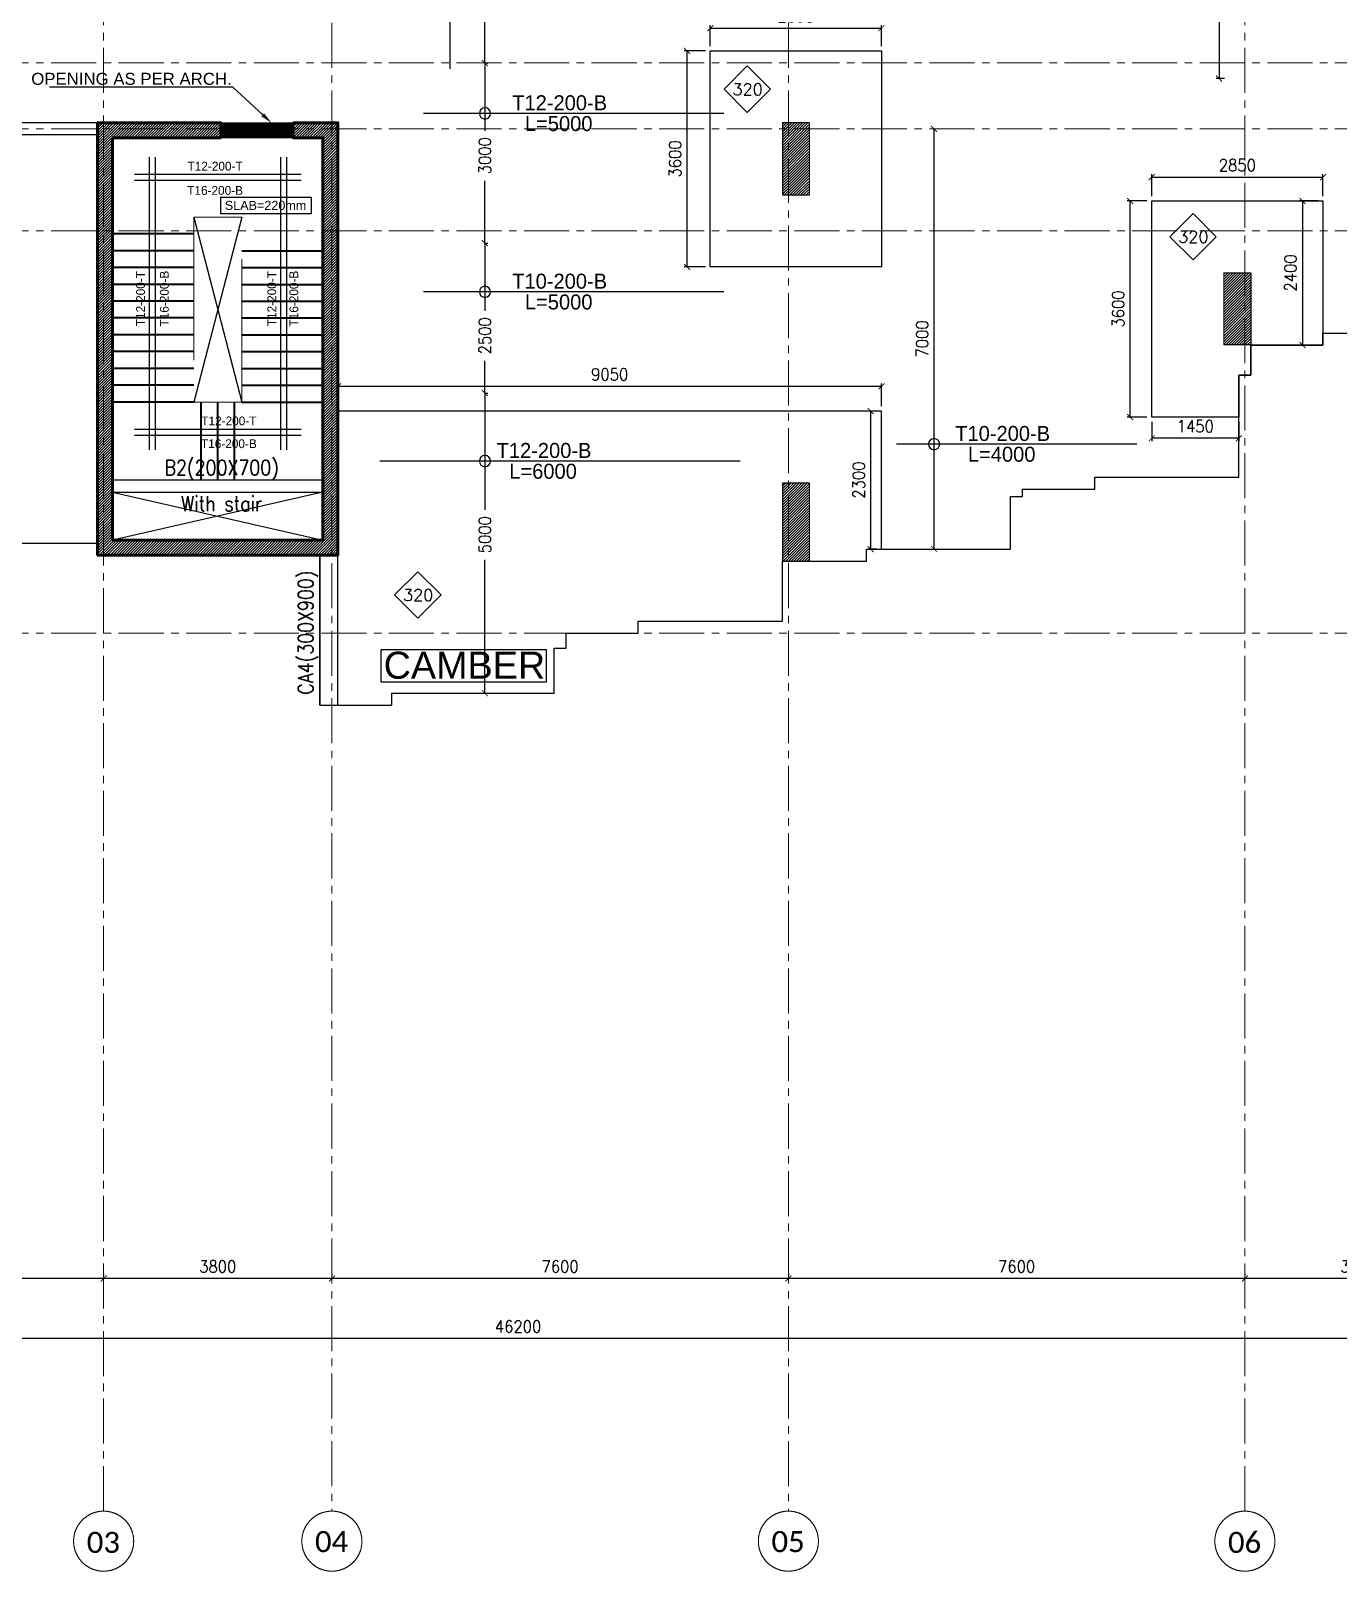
# Model space of a CAD drawing. Header units: millimetres. Extents: x -967280 to 3852, y 2833 to 1955156.
# Drawn here: x -625841 to -604075, y 771613 to 797271 of the extents above; entities that cross this region are included whole.
import ezdxf
from ezdxf import colors
from ezdxf.entities.mleader import LeaderData, LeaderLine
from ezdxf.enums import TextEntityAlignment as Align
from ezdxf.math import Vec2, Vec3

# ---------------------------------------------------------------- set-up
doc = ezdxf.new("R2010")
doc.units = ezdxf.units.MM
doc.header["$LTSCALE"] = 1000
doc.header["$PDMODE"] = 35
doc.header["$PDSIZE"] = 25
for name, pattern in [('$0$DASHED2', [0.375, 0.25, -0.125]), ('Columns_Structural070816$0$CENTER2', [1.125, 0.75, -0.125, 0.125, -0.125]), ('HIDDEN', [0.375, 0.25, -0.125]), ('HRZN_Line-Ptrn-Sold', [9144001.0, 9144000.0, -1]), ('Overhead', [3.96875, 2.38125, -1.5875]), ('XREF-ST-FRAMING 1ST FLOOR$0$HIDDEN2', [0.1875, 0.125, -0.0625])]:
    doc.linetypes.add(name, pattern=pattern)
for name, color, linetype in [('_N-DIM 3', 7, 'Continuous'), ('B05-FIRST FLOOR PLAN$0$STR_ROOF RFT$0$S-SYMB', 30, 'Continuous'), ('S - col hach', 1, 'Continuous'), ('S - dot', 1, 'Continuous'), ('S -Beams', 2, 'Continuous'), ('S-OPENING', 4, 'Continuous'), ('S-TEXT', 2, 'Continuous'), ('SLAB', 210, 'Continuous')]:
    doc.layers.add(name, color=color, linetype=linetype)
for name, color, linetype, lineweight in [('A-AX-ATT-100', 7, 'HRZN_Line-Ptrn-Sold', 18), ('A-STAIR', 1, 'HRZN_Line-Ptrn-Sold', 13), ('S - column', 6, 'Continuous', 60), ('S - stair', 3, 'Continuous', 40), ('ST-000-AXIS', 9, 'Columns_Structural070816$0$CENTER2', 9), ('ST-203-SLAB-TXT', 7, 'Continuous', 30), ('ST-RFT-BOT', 2, '$0$DASHED2', 30)]:
    doc.layers.add(name, color=color, linetype=linetype, lineweight=lineweight)
doc.styles.add('Arial', font='arial.ttf', dxfattribs={"height": 317.5})
doc.styles.add('B05-FIRST FLOOR PLAN$0$T25-100', font='STENCIL.shx', dxfattribs={"height": 250})
doc.styles.add('B05-FIRST FLOOR PLAN$0$XS-Roof RFT$0$T25-100', font='STENCIL.shx', dxfattribs={"height": 250})
doc.styles.add('Calibri_2', font='calibri.ttf', dxfattribs={"height": 300})
doc.styles.add('ROMANC', font='romanc.shx')
doc.styles.add('ST-DIM', font='romans.shx', dxfattribs={"width": 0.85})
doc.styles.add('TUNELNO', font='romans.shx', dxfattribs={"width": 0.9})
doc.styles.add('TXT DIM 25', font='arial.ttf')
doc.styles.add('XREF-ST-FRAMING 1ST FLOOR$0$STRECTURAL', font='arial.ttf')
doc.dimstyles.new('Copy(2) of DSEC', dxfattribs={"dimtxt": 200, "dimasz": 100, "dimexe": 50, "dimexo": 80, "dimgap": 100, "dimtad": 1, "dimdec": 0, "dimrnd": 5, "dimzin": 0, "dimdsep": 46, "dimtxsty": 'TUNELNO', "dimblk": 'ARCHTICK', "dimcen": 0.09, "dimclrd": 1, "dimclre": 1, "dimclrt": 3, "dimadec": 0, "dimazin": 0, "dimtfac": 0.78125, "dimtdec": 0, "dimtix": 1, "dimtmove": 2, "dimatfit": 3, "dimldrblk": 'ARCHTICK', "dimfxl": 1, "dimtolj": 1, "dimtzin": 0, "dimarcsym": 0})

# ---------------------------------------------------------------- blocks, each defined once
blk = doc.blocks.new('_ArchTick')
at = {"color": 0, "linetype": 'ByBlock', "const_width": 0.15}
blk.add_lwpolyline([(-0.5, -0.5), (0.5, 0.5)], dxfattribs=at)
blk = doc.blocks.new('*D1319')
at = {"layer": '_N-DIM 3', "color": 1, "linetype": 'Continuous', "lineweight": -2, "ltscale": 30, "transparency": 16777216}
for p, q in [((-614529, 797017), (-614529, 797364)), ((-614529, 797314), (-611679, 797314)), ((-611679, 797017), (-611679, 797364))]:
    blk.add_line(p, q, dxfattribs=at)
at = {"layer": 'Defpoints', "color": 0, "linetype": 'Continuous', "ltscale": 30, "transparency": 16777216}
for p in [(-611679, 797314), (-614529, 796937), (-611679, 796937)]:
    blk.add_point(p, dxfattribs=at)
at = {"layer": '_N-DIM 3', "color": 1, "linetype": 'Continuous', "lineweight": -2, "ltscale": 30, "transparency": 16777216, "xscale": 100, "yscale": 100, "zscale": 100, "rotation": 180}
blk.add_blockref('_ArchTick', (-614529, 797314), dxfattribs=at)
at = {"layer": '_N-DIM 3', "color": 1, "linetype": 'Continuous', "lineweight": -2, "ltscale": 30, "transparency": 16777216, "xscale": 100, "yscale": 100, "zscale": 100}
blk.add_blockref('_ArchTick', (-611679, 797314), dxfattribs=at)
at = {"layer": '_N-DIM 3', "color": 3, "linetype": 'Continuous', "ltscale": 30, "transparency": 16777216, "insert": (-613104, 797514), "char_height": 200, "attachment_point": 5, "style": 'TUNELNO'}
blk.add_mtext('\\A1;2850', dxfattribs=at)
blk = doc.blocks.new('*D1320')
at = {"layer": '_N-DIM 3', "color": 1, "linetype": 'Continuous', "lineweight": -2, "ltscale": 30, "transparency": 16777216}
for p, q in [((-614609, 796937), (-614966, 796937)), ((-614916, 793337), (-614916, 796937)), ((-614609, 793337), (-614966, 793337))]:
    blk.add_line(p, q, dxfattribs=at)
at = {"layer": 'Defpoints', "color": 0, "linetype": 'Continuous', "ltscale": 30, "transparency": 16777216}
for p in [(-614916, 796937), (-614529, 796937), (-614529, 793337)]:
    blk.add_point(p, dxfattribs=at)
at = {"layer": '_N-DIM 3', "color": 1, "linetype": 'Continuous', "lineweight": -2, "ltscale": 30, "transparency": 16777216, "xscale": 100, "yscale": 100, "zscale": 100}
for p, rotation in [((-614916, 796937), 90), ((-614916, 793337), 270)]:
    blk.add_blockref('_ArchTick', p, dxfattribs=dict(at, rotation=rotation))
at = {"layer": '_N-DIM 3', "color": 3, "linetype": 'Continuous', "ltscale": 30, "transparency": 16777216, "insert": (-615116, 795137), "char_height": 200, "attachment_point": 5, "rotation": 90, "style": 'TUNELNO'}
blk.add_mtext('\\A1;3600', dxfattribs=at)
blk = doc.blocks.new('*D1333')
at = {"layer": '_N-DIM 3', "color": 1, "linetype": 'Continuous', "lineweight": -2, "ltscale": 30, "transparency": 16777216}
for p, q in [((-607179, 794517), (-607179, 794883)), ((-607179, 794833), (-604329, 794833)), ((-604329, 794517), (-604329, 794883))]:
    blk.add_line(p, q, dxfattribs=at)
at = {"layer": 'Defpoints', "color": 0, "linetype": 'Continuous', "ltscale": 30, "transparency": 16777216}
for p in [(-604329, 794833), (-607179, 794437), (-604329, 794437)]:
    blk.add_point(p, dxfattribs=at)
at = {"layer": '_N-DIM 3', "color": 1, "linetype": 'Continuous', "lineweight": -2, "ltscale": 30, "transparency": 16777216, "xscale": 100, "yscale": 100, "zscale": 100, "rotation": 180}
blk.add_blockref('_ArchTick', (-607179, 794833), dxfattribs=at)
at = {"layer": '_N-DIM 3', "color": 1, "linetype": 'Continuous', "lineweight": -2, "ltscale": 30, "transparency": 16777216, "xscale": 100, "yscale": 100, "zscale": 100}
blk.add_blockref('_ArchTick', (-604329, 794833), dxfattribs=at)
at = {"layer": '_N-DIM 3', "color": 3, "linetype": 'Continuous', "ltscale": 30, "transparency": 16777216, "insert": (-605754, 795033), "char_height": 200, "attachment_point": 5, "style": 'TUNELNO'}
blk.add_mtext('\\A1;2850', dxfattribs=at)
blk = doc.blocks.new('*D1334')
at = {"layer": '_N-DIM 3', "color": 1, "linetype": 'Continuous', "lineweight": -2, "ltscale": 30, "transparency": 16777216}
for p, q in [((-604409, 794437), (-604719, 794437)), ((-604669, 794437), (-604669, 792037)), ((-604409, 792037), (-604719, 792037))]:
    blk.add_line(p, q, dxfattribs=at)
at = {"layer": 'Defpoints', "color": 0, "linetype": 'Continuous', "ltscale": 30, "transparency": 16777216}
for p in [(-604329, 794437), (-604669, 792037), (-604329, 792037)]:
    blk.add_point(p, dxfattribs=at)
at = {"layer": '_N-DIM 3', "color": 1, "linetype": 'Continuous', "lineweight": -2, "ltscale": 30, "transparency": 16777216, "xscale": 100, "yscale": 100, "zscale": 100}
for p, rotation in [((-604669, 794437), 90), ((-604669, 792037), 270)]:
    blk.add_blockref('_ArchTick', p, dxfattribs=dict(at, rotation=rotation))
at = {"layer": '_N-DIM 3', "color": 3, "linetype": 'Continuous', "ltscale": 30, "transparency": 16777216, "insert": (-604869, 793237), "char_height": 200, "attachment_point": 5, "rotation": 90, "style": 'TUNELNO'}
blk.add_mtext('\\A1;2400', dxfattribs=at)
blk = doc.blocks.new('*D791')
at = {"layer": '_N-DIM 3', "color": 1, "lineweight": -2, "ltscale": 30, "transparency": 16777216}
for p, q in [((-605969, 804475), (-606105, 804475)), ((-606055, 804475), (-606055, 796474)), ((-605969, 796474), (-606105, 796474))]:
    blk.add_line(p, q, dxfattribs=at)
at = {"layer": 'Defpoints', "color": 0, "ltscale": 30, "transparency": 16777216}
for p in [(-605889, 804475), (-606055, 796474), (-605889, 796474)]:
    blk.add_point(p, dxfattribs=at)
at = {"layer": '_N-DIM 3', "color": 1, "lineweight": -2, "ltscale": 30, "transparency": 16777216, "xscale": 100, "yscale": 100, "zscale": 100}
for p, rotation in [((-606055, 804475), 90), ((-606055, 796474), 270)]:
    blk.add_blockref('_ArchTick', p, dxfattribs=dict(at, rotation=rotation))
at = {"layer": '_N-DIM 3', "color": 3, "ltscale": 30, "transparency": 16777216, "insert": (-606255, 800475), "char_height": 200, "attachment_point": 5, "rotation": 90, "style": 'TUNELNO'}
blk.add_mtext('\\A1;8000', dxfattribs=at)
blk = doc.blocks.new('*D793')
at = {"layer": '_N-DIM 3', "color": 1, "lineweight": -2, "ltscale": 30, "transparency": 16777216}
for p, q in [((-610802, 788637), (-610802, 795638)), ((-610754, 795638), (-610752, 795638)), ((-610754, 788637), (-610752, 788637))]:
    blk.add_line(p, q, dxfattribs=at)
at = {"layer": 'Defpoints', "color": 0, "ltscale": 30, "transparency": 16777216}
for p in [(-610834, 795638), (-610802, 795638), (-610834, 788637)]:
    blk.add_point(p, dxfattribs=at)
at = {"layer": '_N-DIM 3', "color": 1, "lineweight": -2, "ltscale": 30, "transparency": 16777216, "xscale": 100, "yscale": 100, "zscale": 100}
for p, rotation in [((-610802, 795638), 90), ((-610802, 788637), 270)]:
    blk.add_blockref('_ArchTick', p, dxfattribs=dict(at, rotation=rotation))
at = {"layer": '_N-DIM 3', "color": 3, "ltscale": 30, "transparency": 16777216, "insert": (-611002, 792138), "char_height": 200, "attachment_point": 5, "rotation": 90, "style": 'TUNELNO'}
blk.add_mtext('\\A1;7000', dxfattribs=at)
blk = doc.blocks.new('*D783')
at = {"layer": '_N-DIM 3', "color": 1, "lineweight": -2, "ltscale": 30, "transparency": 16777216}
for p, q in [((-618281, 791237), (-618281, 789294)), ((-618276, 791237), (-618231, 791237)), ((-618281, 786237), (-618281, 788460)), ((-618251, 786237), (-618231, 786237))]:
    blk.add_line(p, q, dxfattribs=at)
at = {"layer": 'Defpoints', "color": 0, "ltscale": 30, "transparency": 16777216}
for p in [(-618356, 791237), (-618331, 786237), (-618281, 786237)]:
    blk.add_point(p, dxfattribs=at)
at = {"layer": '_N-DIM 3', "color": 1, "lineweight": -2, "ltscale": 30, "transparency": 16777216, "xscale": 100, "yscale": 100, "zscale": 100}
for p, rotation in [((-618281, 791237), 90), ((-618281, 786237), 270)]:
    blk.add_blockref('_ArchTick', p, dxfattribs=dict(at, rotation=rotation))
at = {"layer": '_N-DIM 3', "color": 3, "ltscale": 30, "transparency": 16777216, "insert": (-618281, 788877), "char_height": 200, "attachment_point": 5, "rotation": 90, "style": 'TUNELNO'}
blk.add_mtext('\\A1;5000', dxfattribs=at)
blk = doc.blocks.new('*D1342')
at = {"layer": '_N-DIM 3', "color": 1, "linetype": 'Continuous', "lineweight": -2, "ltscale": 30, "transparency": 16777216}
for p, q in [((-607179, 790757), (-607179, 790434)), ((-605729, 790757), (-605729, 790434)), ((-605729, 790484), (-607179, 790484))]:
    blk.add_line(p, q, dxfattribs=at)
at = {"layer": 'Defpoints', "color": 0, "linetype": 'Continuous', "ltscale": 30, "transparency": 16777216}
for p in [(-607179, 790837), (-605729, 790837), (-607179, 790484)]:
    blk.add_point(p, dxfattribs=at)
at = {"layer": '_N-DIM 3', "color": 1, "linetype": 'Continuous', "lineweight": -2, "ltscale": 30, "transparency": 16777216, "xscale": 100, "yscale": 100, "zscale": 100, "rotation": 180}
blk.add_blockref('_ArchTick', (-607179, 790484), dxfattribs=at)
at = {"layer": '_N-DIM 3', "color": 1, "linetype": 'Continuous', "lineweight": -2, "ltscale": 30, "transparency": 16777216, "xscale": 100, "yscale": 100, "zscale": 100}
blk.add_blockref('_ArchTick', (-605729, 790484), dxfattribs=at)
at = {"layer": '_N-DIM 3', "color": 3, "linetype": 'Continuous', "ltscale": 30, "transparency": 16777216, "insert": (-606454, 790684), "char_height": 200, "attachment_point": 5, "style": 'TUNELNO'}
blk.add_mtext('\\A1;1450', dxfattribs=at)
blk = doc.blocks.new('*D1343')
at = {"layer": '_N-DIM 3', "color": 1, "linetype": 'Continuous', "lineweight": -2, "ltscale": 30, "transparency": 16777216}
for p, q in [((-607259, 794437), (-607587, 794437)), ((-607537, 790837), (-607537, 794437)), ((-607259, 790837), (-607587, 790837))]:
    blk.add_line(p, q, dxfattribs=at)
at = {"layer": 'Defpoints', "color": 0, "linetype": 'Continuous', "ltscale": 30, "transparency": 16777216}
for p in [(-607537, 794437), (-607179, 794437), (-607179, 790837)]:
    blk.add_point(p, dxfattribs=at)
at = {"layer": '_N-DIM 3', "color": 1, "linetype": 'Continuous', "lineweight": -2, "ltscale": 30, "transparency": 16777216, "xscale": 100, "yscale": 100, "zscale": 100}
for p, rotation in [((-607537, 794437), 90), ((-607537, 790837), 270)]:
    blk.add_blockref('_ArchTick', p, dxfattribs=dict(at, rotation=rotation))
at = {"layer": '_N-DIM 3', "color": 3, "linetype": 'Continuous', "ltscale": 30, "transparency": 16777216, "insert": (-607737, 792637), "char_height": 200, "attachment_point": 5, "rotation": 90, "style": 'TUNELNO'}
blk.add_mtext('\\A1;3600', dxfattribs=at)
blk = doc.blocks.new('*D787')
at = {"layer": '_N-DIM 3', "color": 1, "lineweight": -2, "ltscale": 30, "transparency": 16777216}
for p, q in [((-618281, 803332), (-618281, 801706)), ((-618251, 803332), (-618231, 803332)), ((-618281, 796734), (-618281, 800880)), ((-618251, 796734), (-618231, 796734))]:
    blk.add_line(p, q, dxfattribs=at)
at = {"layer": 'Defpoints', "color": 0, "ltscale": 30, "transparency": 16777216}
for p in [(-618331, 803332), (-618331, 796734), (-618281, 796734)]:
    blk.add_point(p, dxfattribs=at)
at = {"layer": '_N-DIM 3', "color": 1, "lineweight": -2, "ltscale": 30, "transparency": 16777216, "xscale": 100, "yscale": 100, "zscale": 100}
for p, rotation in [((-618281, 803332), 90), ((-618281, 796734), 270)]:
    blk.add_blockref('_ArchTick', p, dxfattribs=dict(at, rotation=rotation))
at = {"layer": '_N-DIM 3', "color": 3, "ltscale": 30, "transparency": 16777216, "insert": (-618281, 801293), "char_height": 200, "attachment_point": 5, "rotation": 90, "style": 'TUNELNO'}
blk.add_mtext('\\A1;6600', dxfattribs=at)
blk = doc.blocks.new('*D788')
at = {"layer": '_N-DIM 3', "color": 1, "lineweight": -2, "ltscale": 30, "transparency": 16777216}
for p, q in [((-618281, 793736), (-618281, 792608)), ((-618251, 793736), (-618231, 793736)), ((-618281, 791237), (-618281, 791774)), ((-618276, 791237), (-618231, 791237))]:
    blk.add_line(p, q, dxfattribs=at)
at = {"layer": 'Defpoints', "color": 0, "ltscale": 30, "transparency": 16777216}
for p in [(-618331, 793736), (-618356, 791237), (-618281, 791237)]:
    blk.add_point(p, dxfattribs=at)
at = {"layer": '_N-DIM 3', "color": 1, "lineweight": -2, "ltscale": 30, "transparency": 16777216, "xscale": 100, "yscale": 100, "zscale": 100}
for p, rotation in [((-618281, 793736), 90), ((-618281, 791237), 270)]:
    blk.add_blockref('_ArchTick', p, dxfattribs=dict(at, rotation=rotation))
at = {"layer": '_N-DIM 3', "color": 3, "ltscale": 30, "transparency": 16777216, "insert": (-618281, 792191), "char_height": 200, "attachment_point": 5, "rotation": 90, "style": 'TUNELNO'}
blk.add_mtext('\\A1;2500', dxfattribs=at)
blk = doc.blocks.new('*D789')
at = {"layer": '_N-DIM 3', "color": 1, "lineweight": -2, "ltscale": 30, "transparency": 16777216}
for p, q in [((-618281, 796734), (-618281, 795607)), ((-618251, 796734), (-618231, 796734)), ((-618281, 793736), (-618281, 794773)), ((-618276, 793736), (-618231, 793736))]:
    blk.add_line(p, q, dxfattribs=at)
at = {"layer": 'Defpoints', "color": 0, "ltscale": 30, "transparency": 16777216}
for p in [(-618331, 796734), (-618356, 793736), (-618281, 793736)]:
    blk.add_point(p, dxfattribs=at)
at = {"layer": '_N-DIM 3', "color": 1, "lineweight": -2, "ltscale": 30, "transparency": 16777216, "xscale": 100, "yscale": 100, "zscale": 100}
for p, rotation in [((-618281, 796734), 90), ((-618281, 793736), 270)]:
    blk.add_blockref('_ArchTick', p, dxfattribs=dict(at, rotation=rotation))
at = {"layer": '_N-DIM 3', "color": 3, "ltscale": 30, "transparency": 16777216, "insert": (-618281, 795190), "char_height": 200, "attachment_point": 5, "rotation": 90, "style": 'TUNELNO'}
blk.add_mtext('\\A1;3000', dxfattribs=at)
blk = doc.blocks.new('*D1353')
at = {"layer": '_N-DIM 3', "color": 1, "linetype": 'Continuous', "lineweight": -2, "ltscale": 30, "transparency": 16777216}
for p, q in [((-620729, 791017), (-620729, 791398)), ((-611679, 791348), (-620729, 791348)), ((-611679, 791017), (-611679, 791398))]:
    blk.add_line(p, q, dxfattribs=at)
at = {"layer": 'Defpoints', "color": 0, "linetype": 'Continuous', "ltscale": 30, "transparency": 16777216}
for p in [(-620729, 791348), (-620729, 790937), (-611679, 790937)]:
    blk.add_point(p, dxfattribs=at)
at = {"layer": '_N-DIM 3', "color": 1, "linetype": 'Continuous', "lineweight": -2, "ltscale": 30, "transparency": 16777216, "xscale": 100, "yscale": 100, "zscale": 100, "rotation": 180}
blk.add_blockref('_ArchTick', (-620729, 791348), dxfattribs=at)
at = {"layer": '_N-DIM 3', "color": 1, "linetype": 'Continuous', "lineweight": -2, "ltscale": 30, "transparency": 16777216, "xscale": 100, "yscale": 100, "zscale": 100}
blk.add_blockref('_ArchTick', (-611679, 791348), dxfattribs=at)
at = {"layer": '_N-DIM 3', "color": 3, "linetype": 'Continuous', "ltscale": 30, "transparency": 16777216, "insert": (-616204, 791548), "char_height": 200, "attachment_point": 5, "style": 'TUNELNO'}
blk.add_mtext('\\A1;9050', dxfattribs=at)
blk = doc.blocks.new('*D1354')
at = {"layer": '_N-DIM 3', "color": 1, "linetype": 'Continuous', "lineweight": -2, "ltscale": 30, "transparency": 16777216}
for p, q in [((-611759, 790937), (-611908, 790937)), ((-611858, 788637), (-611858, 790937)), ((-611759, 788637), (-611908, 788637))]:
    blk.add_line(p, q, dxfattribs=at)
at = {"layer": 'Defpoints', "color": 0, "linetype": 'Continuous', "ltscale": 30, "transparency": 16777216}
for p in [(-611858, 790937), (-611679, 790937), (-611679, 788637)]:
    blk.add_point(p, dxfattribs=at)
at = {"layer": '_N-DIM 3', "color": 1, "linetype": 'Continuous', "lineweight": -2, "ltscale": 30, "transparency": 16777216, "xscale": 100, "yscale": 100, "zscale": 100}
for p, rotation in [((-611858, 790937), 90), ((-611858, 788637), 270)]:
    blk.add_blockref('_ArchTick', p, dxfattribs=dict(at, rotation=rotation))
at = {"layer": '_N-DIM 3', "color": 3, "linetype": 'Continuous', "ltscale": 30, "transparency": 16777216, "insert": (-612058, 789787), "char_height": 200, "attachment_point": 5, "rotation": 90, "style": 'TUNELNO'}
blk.add_mtext('\\A1;2300', dxfattribs=at)
blk = doc.blocks.new('str col f1')
at = {"layer": 'S - col hach'}
h = blk.add_hatch(dxfattribs=at)
h.set_pattern_fill('ANSI31', color=3, scale=10)
h.set_pattern_definition([(45, (95649.576, 129074.49), (-22.4506403, 22.4506403), [])])
h.paths.add_polyline_path([(-528829, 843905), (-527029, 843905), (-527029, 844155), (-529079, 844155), (-529079, 836955), (-525279, 836955), (-525079, 836955), (-525079, 844155), (-525829, 844155), (-525829, 843905), (-525329, 843905), (-525329, 837205), (-528829, 837205)])
h = blk.add_hatch(dxfattribs=at)
h.set_pattern_fill('ANSI31', color=2, scale=10)
h.set_pattern_definition([(45, (-1081811.88, -626335.02), (-22.4506403, 22.4506403), [])])
h.paths.add_polyline_path([(-517229, 844155), (-517679, 844155), (-517679, 842955), (-517229, 842955)])
h = blk.add_hatch(dxfattribs=at)
h.set_pattern_fill('ANSI31', color=2, scale=10)
h.set_pattern_definition([(45, (-768827.84, -373397.415), (-22.4506403, 22.4506403), [])])
h.paths.add_polyline_path([(-509879, 840455), (-509879, 841655), (-510329, 841655), (-510329, 840455), (-510246, 840455)])
h = blk.add_hatch(dxfattribs=at)
h.set_pattern_fill('ANSI31', color=2, scale=10)
h.set_pattern_definition([(45, (-768877.84, -371697.415), (-22.4506403, 22.4506403), [])])
h.paths.add_polyline_path([(-517229, 836855), (-517229, 838155), (-517679, 838155), (-517679, 836855)])
at = {"layer": 'S - column', "color": 3}
blk.add_lwpolyline([(-525829, 844155), (-525829, 843905), (-525329, 843905), (-525329, 837205), (-528829, 837205), (-528829, 843905), (-527029, 843905), (-527029, 844155), (-529079, 844155), (-529079, 836955), (-525079, 836955), (-525079, 844155)], close=True, dxfattribs=at)
at = {"layer": 'S - column', "lineweight": 15}
for points in [[(-517679, 842955), (-517679, 844155), (-517229, 844155), (-517229, 842955)], [(-509879, 841655), (-509879, 840455), (-510329, 840455), (-510329, 841655)], [(-517679, 836855), (-517679, 838155), (-517229, 838155), (-517229, 836855)]]:
    blk.add_lwpolyline(points, close=True, dxfattribs=at)
at = {"layer": 'ST-RFT-BOT', "color": 7, "linetype": 'Continuous', "ltscale": 30}
for points in [[(-517229, 844155), (-517679, 844155), (-517679, 842955), (-517229, 842955)], [(-510329, 841655), (-509879, 841655), (-509879, 840455), (-510329, 840455)], [(-517229, 838155), (-517679, 838155), (-517679, 836855), (-517229, 836855)]]:
    blk.add_lwpolyline(points, dxfattribs=at)
blk = doc.blocks.new('Grid - HRZN_G-Datm-Grid-Head-1554275-FIRST FLOOR FFL_1_')
at = {"layer": 'A-AX-ATT-100'}
blk.add_circle((0, 0), 5, dxfattribs=at)
blk = doc.blocks.new('*D1514')
at = {"layer": '_N-DIM 3', "color": 1, "linetype": 'Continuous', "lineweight": -2, "ltscale": 30, "transparency": 16777216}
for p, q in [((552099, 699769), (552099, 699739)), ((555899, 699769), (555899, 699739)), ((555899, 699689), (552099, 699689))]:
    blk.add_line(p, q, dxfattribs=at)
at = {"layer": 'Defpoints', "color": 0, "linetype": 'Continuous', "ltscale": 30, "transparency": 16777216}
for p in [(552099, 699689), (552099, 699689), (555899, 699689)]:
    blk.add_point(p, dxfattribs=at)
at = {"layer": '_N-DIM 3', "color": 1, "linetype": 'Continuous', "lineweight": -2, "ltscale": 30, "transparency": 16777216, "xscale": 100, "yscale": 100, "zscale": 100, "rotation": 180}
blk.add_blockref('_ArchTick', (552099, 699689), dxfattribs=at)
at = {"layer": '_N-DIM 3', "color": 1, "linetype": 'Continuous', "lineweight": -2, "ltscale": 30, "transparency": 16777216, "xscale": 100, "yscale": 100, "zscale": 100}
blk.add_blockref('_ArchTick', (555899, 699689), dxfattribs=at)
at = {"layer": '_N-DIM 3', "color": 3, "linetype": 'Continuous', "ltscale": 30, "transparency": 16777216, "insert": (553999, 699889), "char_height": 200, "attachment_point": 5, "style": 'TUNELNO'}
blk.add_mtext('\\A1;3800', dxfattribs=at)
blk = doc.blocks.new('*D1515')
at = {"layer": '_N-DIM 3', "color": 1, "linetype": 'Continuous', "lineweight": -2, "ltscale": 30, "transparency": 16777216}
for p, q in [((544499, 699769), (544499, 699739)), ((552099, 699769), (552099, 699739)), ((552099, 699689), (544499, 699689))]:
    blk.add_line(p, q, dxfattribs=at)
at = {"layer": 'Defpoints', "color": 0, "linetype": 'Continuous', "ltscale": 30, "transparency": 16777216}
for p in [(544499, 699689), (544499, 699689), (552099, 699689)]:
    blk.add_point(p, dxfattribs=at)
at = {"layer": '_N-DIM 3', "color": 1, "linetype": 'Continuous', "lineweight": -2, "ltscale": 30, "transparency": 16777216, "xscale": 100, "yscale": 100, "zscale": 100, "rotation": 180}
blk.add_blockref('_ArchTick', (544499, 699689), dxfattribs=at)
at = {"layer": '_N-DIM 3', "color": 1, "linetype": 'Continuous', "lineweight": -2, "ltscale": 30, "transparency": 16777216, "xscale": 100, "yscale": 100, "zscale": 100}
blk.add_blockref('_ArchTick', (552099, 699689), dxfattribs=at)
at = {"layer": '_N-DIM 3', "color": 3, "linetype": 'Continuous', "ltscale": 30, "transparency": 16777216, "insert": (548299, 699889), "char_height": 200, "attachment_point": 5, "style": 'TUNELNO'}
blk.add_mtext('\\A1;7600', dxfattribs=at)
blk = doc.blocks.new('*D1516')
at = {"layer": '_N-DIM 3', "color": 1, "linetype": 'Continuous', "lineweight": -2, "ltscale": 30, "transparency": 16777216}
for p, q in [((536899, 699769), (536899, 699739)), ((544499, 699769), (544499, 699739)), ((544499, 699689), (536899, 699689))]:
    blk.add_line(p, q, dxfattribs=at)
at = {"layer": 'Defpoints', "color": 0, "linetype": 'Continuous', "ltscale": 30, "transparency": 16777216}
for p in [(536899, 699689), (536899, 699689), (544499, 699689)]:
    blk.add_point(p, dxfattribs=at)
at = {"layer": '_N-DIM 3', "color": 1, "linetype": 'Continuous', "lineweight": -2, "ltscale": 30, "transparency": 16777216, "xscale": 100, "yscale": 100, "zscale": 100, "rotation": 180}
blk.add_blockref('_ArchTick', (536899, 699689), dxfattribs=at)
at = {"layer": '_N-DIM 3', "color": 1, "linetype": 'Continuous', "lineweight": -2, "ltscale": 30, "transparency": 16777216, "xscale": 100, "yscale": 100, "zscale": 100}
blk.add_blockref('_ArchTick', (544499, 699689), dxfattribs=at)
at = {"layer": '_N-DIM 3', "color": 3, "linetype": 'Continuous', "ltscale": 30, "transparency": 16777216, "insert": (540699, 699889), "char_height": 200, "attachment_point": 5, "style": 'TUNELNO'}
blk.add_mtext('\\A1;7600', dxfattribs=at)
blk = doc.blocks.new('*D1517')
at = {"layer": '_N-DIM 3', "color": 1, "linetype": 'Continuous', "lineweight": -2, "ltscale": 30, "transparency": 16777216}
for p, q in [((533099, 699769), (533099, 699739)), ((536899, 699769), (536899, 699739)), ((536899, 699689), (533099, 699689))]:
    blk.add_line(p, q, dxfattribs=at)
at = {"layer": 'Defpoints', "color": 0, "linetype": 'Continuous', "ltscale": 30, "transparency": 16777216}
for p in [(533099, 699689), (533099, 699689), (536899, 699689)]:
    blk.add_point(p, dxfattribs=at)
at = {"layer": '_N-DIM 3', "color": 1, "linetype": 'Continuous', "lineweight": -2, "ltscale": 30, "transparency": 16777216, "xscale": 100, "yscale": 100, "zscale": 100, "rotation": 180}
blk.add_blockref('_ArchTick', (533099, 699689), dxfattribs=at)
at = {"layer": '_N-DIM 3', "color": 1, "linetype": 'Continuous', "lineweight": -2, "ltscale": 30, "transparency": 16777216, "xscale": 100, "yscale": 100, "zscale": 100}
blk.add_blockref('_ArchTick', (536899, 699689), dxfattribs=at)
at = {"layer": '_N-DIM 3', "color": 3, "linetype": 'Continuous', "ltscale": 30, "transparency": 16777216, "insert": (534999, 699889), "char_height": 200, "attachment_point": 5, "style": 'TUNELNO'}
blk.add_mtext('\\A1;3800', dxfattribs=at)
blk = doc.blocks.new('*D1518')
at = {"layer": '_N-DIM 3', "color": 1, "linetype": 'Continuous', "lineweight": -2, "ltscale": 30, "transparency": 16777216}
for p, q in [((525499, 699769), (525499, 699739)), ((533099, 699769), (533099, 699739)), ((533099, 699689), (525499, 699689))]:
    blk.add_line(p, q, dxfattribs=at)
at = {"layer": 'Defpoints', "color": 0, "linetype": 'Continuous', "ltscale": 30, "transparency": 16777216}
for p in [(525499, 699689), (525499, 699689), (533099, 699689)]:
    blk.add_point(p, dxfattribs=at)
at = {"layer": '_N-DIM 3', "color": 1, "linetype": 'Continuous', "lineweight": -2, "ltscale": 30, "transparency": 16777216, "xscale": 100, "yscale": 100, "zscale": 100, "rotation": 180}
blk.add_blockref('_ArchTick', (525499, 699689), dxfattribs=at)
at = {"layer": '_N-DIM 3', "color": 1, "linetype": 'Continuous', "lineweight": -2, "ltscale": 30, "transparency": 16777216, "xscale": 100, "yscale": 100, "zscale": 100}
blk.add_blockref('_ArchTick', (533099, 699689), dxfattribs=at)
at = {"layer": '_N-DIM 3', "color": 3, "linetype": 'Continuous', "ltscale": 30, "transparency": 16777216, "insert": (529299, 699889), "char_height": 200, "attachment_point": 5, "style": 'TUNELNO'}
blk.add_mtext('\\A1;7600', dxfattribs=at)
blk = doc.blocks.new('*D1520')
at = {"layer": '_N-DIM 3', "color": 1, "linetype": 'Continuous', "lineweight": -2, "ltscale": 30, "transparency": 16777216}
for p, q in [((516899, 698769), (516899, 698739)), ((563099, 698689), (516899, 698689)), ((563099, 698769), (563099, 698739))]:
    blk.add_line(p, q, dxfattribs=at)
at = {"layer": 'Defpoints', "color": 0, "linetype": 'Continuous', "ltscale": 30, "transparency": 16777216}
for p in [(516899, 698689), (516899, 698689), (563099, 698689)]:
    blk.add_point(p, dxfattribs=at)
at = {"layer": '_N-DIM 3', "color": 1, "linetype": 'Continuous', "lineweight": -2, "ltscale": 30, "transparency": 16777216, "xscale": 100, "yscale": 100, "zscale": 100, "rotation": 180}
blk.add_blockref('_ArchTick', (516899, 698689), dxfattribs=at)
at = {"layer": '_N-DIM 3', "color": 1, "linetype": 'Continuous', "lineweight": -2, "ltscale": 30, "transparency": 16777216, "xscale": 100, "yscale": 100, "zscale": 100}
blk.add_blockref('_ArchTick', (563099, 698689), dxfattribs=at)
at = {"layer": '_N-DIM 3', "color": 3, "linetype": 'Continuous', "ltscale": 30, "transparency": 16777216, "insert": (539999, 698889), "char_height": 200, "attachment_point": 5, "style": 'TUNELNO'}
blk.add_mtext('\\A1;46200', dxfattribs=at)
blk = doc.blocks.new('AXES-00')
at = {"layer": 'ST-000-AXIS'}
for p, q in [((533098.9, 695813.8), (533098.9, 750979.6)), ((536898.9, 750979.6), (536898.9, 695813.8)), ((544498.9, 750979.6), (544498.9, 695813.8)), ((552098.9, 695813.8), (552098.9, 750979.6)), ((575723.2, 719939.7), (505674.3, 719939.7)), ((575723.2, 718839.7), (505674.3, 718839.7)), ((575723.2, 717139.7), (505674.3, 717139.7)), ((575723.2, 710439.7), (505674.3, 710439.7))]:
    blk.add_line(p, q, dxfattribs=at)
at = {"layer": 'A-AX-ATT-100', "xscale": 99.99999999999993, "yscale": 99.99999999999993, "zscale": 99.99999999999993}
for p in [(533098.9, 695313.8), (552098.9, 695313.8)]:
    blk.add_blockref('Grid - HRZN_G-Datm-Grid-Head-1554275-FIRST FLOOR FFL_1_', p, dxfattribs=at)
at = {"layer": 'A-AX-ATT-100', "xscale": 99.99999999999993, "yscale": 99.99999999999993, "zscale": 99.99999999999993, "rotation": 180}
for p in [(536898.9, 695313.8), (544498.9, 695313.8)]:
    blk.add_blockref('Grid - HRZN_G-Datm-Grid-Head-1554275-FIRST FLOOR FFL_1_', p, dxfattribs=at)
at = {"layer": 'A-AX-ATT-100', "linetype": 'Continuous', "lineweight": 13, "char_height": 350, "width": 673.417, "attachment_point": 1, "style": 'Calibri_2'}
for s, insert in [('03', (532817.7, 695468.8)), ('04', (536618, 695481.8)), ('05', (544218, 695481.8)), ('06', (551817.7, 695468.8))]:
    blk.add_mtext(s, dxfattribs=dict(at, insert=insert))
at = {"layer": '_N-DIM 3', "color": 3, "linetype": 'Continuous', "ltscale": 30}
for base, p1, p2, picture, middle in [((525498.9, 699688.7), (533098.9, 699688.7), (525498.9, 699688.7), '*D1518', (529298.9, 699888.7)), ((533098.9, 699688.7), (536898.9, 699688.7), (533098.9, 699688.7), '*D1517', (534998.9, 699888.7)), ((536898.9, 699688.7), (544498.9, 699688.7), (536898.9, 699688.7), '*D1516', (540698.9, 699888.7)), ((544498.9, 699688.7), (552098.9, 699688.7), (544498.9, 699688.7), '*D1515', (548298.9, 699888.7)), ((552098.9, 699688.7), (555898.9, 699688.7), (552098.9, 699688.7), '*D1514', (553998.9, 699888.7)), ((516898.9, 698688.7), (563098.9, 698688.7), (516898.9, 698688.7), '*D1520', (539998.9, 698888.7))]:
    dim = blk.add_linear_dim(base=base, p1=p1, p2=p2, dimstyle='Copy(2) of DSEC', dxfattribs=at)
    dim.commit()
    dim.dimension.update_dxf_attribs({"geometry": picture, "text_midpoint": middle})

msp = doc.modelspace()

# ---------------------------------------------------------------- hatches: boundary and pattern name
at = {"layer": 'S-OPENING', "ltscale": 30, "transparency": 33554483}
h = msp.add_hatch(dxfattribs=at)
h.set_pattern_fill('ANSI37', scale=5)
h.set_pattern_definition([(45, (267205.477, 2525.568), (-11.22532015, 11.22532015), []), (135, (267205.477, 2525.568), (-11.22532015, -11.22532015), [])])
h.paths.add_polyline_path([(-622678.7, 795737.4), (-621478.7, 795737.4), (-621478.7, 795487.4), (-622678.7, 795487.4)])

# ---------------------------------------------------------------- linework, layer by layer
at = {"layer": 'A-STAIR', "linetype": 'Overhead'}
msp.add_lwpolyline([(-622328.7, 794167.4), (-623128.7, 794167.4), (-623128.7, 791087.4), (-622328.7, 791087.4)], close=True, dxfattribs=at)
at = {"layer": 'B05-FIRST FLOOR PLAN$0$STR_ROOF RFT$0$S-SYMB', "extrusion": (0, 0, -1)}
for centre in [(618280.7, 795894.6), (618280.7, 792922.8), (610802.2, 790386.1), (618280.7, 790103.4)]:
    msp.add_circle(centre, 92.8, dxfattribs=at)
at = {"layer": 'S - dot'}
for p, q in [((-620978.7, 789587.4), (-624478.7, 788787.4)), ((-624478.7, 789587.4), (-620978.7, 788787.4))]:
    msp.add_line(p, q, dxfattribs=at)
at = {"layer": 'S - stair', "linetype": 'HIDDEN', "ltscale": 500}
for p, q in [((-623128.7, 793887.4), (-624478.7, 793887.4)), ((-623128.7, 793607.4), (-624478.7, 793607.4)), ((-623128.7, 793327.4), (-624478.7, 793327.4)), ((-622328.7, 793327.4), (-620978.7, 793327.4)), ((-623128.7, 793047.4), (-624478.7, 793047.4)), ((-622328.7, 793047.4), (-620978.7, 793047.4)), ((-623128.7, 792767.4), (-624478.7, 792767.4)), ((-622328.7, 792767.4), (-620978.7, 792767.4)), ((-623128.7, 792487.4), (-624478.7, 792487.4)), ((-622328.7, 792487.4), (-620978.7, 792487.4)), ((-623128.7, 792207.4), (-624478.7, 792207.4)), ((-622328.7, 792207.4), (-620978.7, 792207.4)), ((-623128.7, 791927.4), (-624478.7, 791927.4)), ((-622328.7, 791927.4), (-620978.7, 791927.4)), ((-623128.7, 791647.4), (-624478.7, 791647.4)), ((-622328.7, 791647.4), (-620978.7, 791647.4)), ((-623128.7, 791367.4), (-624478.7, 791367.4)), ((-622328.7, 791367.4), (-620978.7, 791367.4)), ((-623128.7, 791087.4), (-624478.7, 791087.4)), ((-623013.2, 791087.4), (-623013.2, 789787.4)), ((-622733.2, 791087.4), (-622733.2, 789787.4)), ((-622733.2, 791087.4), (-622733.2, 789787.4)), ((-622453.2, 791087.4), (-622453.2, 789787.4)), ((-622328.7, 791087.4), (-620978.7, 791087.4))]:
    msp.add_line(p, q, dxfattribs=at)
at = {"layer": 'S - stair', "linetype": 'XREF-ST-FRAMING 1ST FLOOR$0$HIDDEN2', "ltscale": 500}
msp.add_line((-622328.7, 793607.4), (-620978.7, 793607.4), dxfattribs=at)
at = {"layer": 'S -Beams'}
for p, q in [((-624728.6, 795737.4), (-631828.7, 795737.4)), ((-624728.6, 795537.4), (-631828.7, 795537.4)), ((-620978.7, 789787.4), (-624478.7, 789787.4)), ((-621028.7, 786037.4), (-621028.7, 788537.4)), ((-620728.7, 786037.4), (-620728.7, 788537.4))]:
    msp.add_line(p, q, dxfattribs=at)
msp.add_lwpolyline([(-630028.7, 788737.4), (-624728.7, 788737.4), (-624728.7, 788537.4), (-621028.7, 788537.4), (-621028.7, 786037.4), (-619828.8, 786037.4), (-619828.8, 786237.4), (-617128.7, 786237.4), (-617128.7, 786987.4), (-616928.7, 786987.4), (-616928.7, 787237.4), (-615728.8, 787237.4), (-615728.7, 787437.4), (-613328.7, 787437.4), (-613328.7, 788437.4), (-611928.8, 788437.4), (-611928.8, 788637.4), (-609528.7, 788637.4), (-609528.7, 789512.4), (-609328.7, 789512.4), (-609328.7, 789637.4), (-608128.8, 789637.4), (-608128.8, 789837.4), (-605728.7, 789837.4), (-605728.7, 791537.4), (-605528.7, 791537.4), (-605528.7, 792037.4), (-604328.8, 792037.4), (-604328.7, 792237.4), (-601928.7, 792237.4)], dxfattribs=at)
at = {"layer": 'S -Beams', "color": 1}
msp.add_lwpolyline([(-624478.7, 789587.4), (-620978.7, 789587.4), (-620978.7, 788787.4), (-624478.7, 788787.4)], close=True, dxfattribs=at)
at = {"layer": 'S-OPENING', "color": 4, "ltscale": 30}
msp.add_lwpolyline([(-622678.7, 795737.4), (-621478.7, 795737.4), (-621478.7, 795487.4), (-622678.7, 795487.4)], close=True, dxfattribs=at)
at = {"layer": 'S-TEXT', "color": 7, "true_color": 0xffffff}
for points in [[(-613913.1, 795910.7), (-613526, 796297.9), (-613913.1, 796685), (-614300.3, 796297.9)], [(-606491.3, 793454), (-606104.1, 793841.2), (-606491.3, 794228.3), (-606878.4, 793841.2)], [(-619397.9, 787487.5), (-619010.7, 787874.6), (-619397.9, 788261.8), (-619785, 787874.6)]]:
    msp.add_lwpolyline(points, close=True, dxfattribs=at)
at = {"layer": 'S-TEXT', "color": 3}
msp.add_lwpolyline([(-620010.5, 786964.8), (-617262.6, 786964.8), (-617262.6, 786420.7), (-620010.5, 786420.7)], close=True, dxfattribs=at)
at = {"layer": 'SLAB', "color": 2, "linetype": 'Continuous', "ltscale": 30}
for points in [[(-614528.7, 796937.4), (-611678.7, 796937.4), (-611678.7, 793337.4), (-614528.7, 793337.4)], [(-607178.7, 794437.4), (-604328.7, 794437.4), (-604328.8, 792037.4), (-605528.7, 792037.4), (-605528.7, 791537.4), (-605728.7, 791537.4), (-605728.7, 790837.4), (-607178.7, 790837.4)], [(-621028.7, 786037.4), (-619828.8, 786037.4), (-619828.8, 786237.4), (-617128.7, 786237.4), (-617128.7, 786987.4), (-616928.7, 786987.4), (-616928.7, 787237.4), (-615728.8, 787237.4), (-615728.8, 787437.4), (-613328.7, 787437.4), (-613328.7, 788437.4), (-611928.8, 788437.4), (-611928.8, 788637.4), (-611678.7, 788637.4), (-611678.7, 790937.4), (-620728.7, 790937.4), (-620728.7, 788537.4), (-621028.7, 788537.4)]]:
    msp.add_lwpolyline(points, close=True, dxfattribs=at)
at = {"layer": 'ST-203-SLAB-TXT'}
msp.add_lwpolyline([(-622678.7, 794502.4), (-621176.2, 794502.4), (-621176.2, 794223), (-622678.7, 794223)], close=True, dxfattribs=at)
at = {"layer": 'ST-RFT-BOT', "ltscale": 30}
for p, q in [((-618862.6, 799637.4), (-618862.6, 796637.4)), ((-614304.2, 795894.6), (-619304.2, 795894.6)), ((-623872.9, 795163.7), (-623872.9, 790293.2)), ((-623772.9, 795163.7), (-623772.9, 790293.2)), ((-621684.5, 795163.7), (-621684.5, 790293.2)), ((-621584.5, 795163.7), (-621584.5, 790293.2)), ((-621342, 794875.2), (-624115.4, 794875.2)), ((-621342, 794775.2), (-624115.4, 794775.2)), ((-614304.2, 792922.8), (-619304.2, 792922.8)), ((-621342, 790631.9), (-624115.4, 790631.9)), ((-621342, 790531.9), (-624115.4, 790531.9)), ((-607428.7, 790386.1), (-611428.7, 790386.1)), ((-614028.7, 790103.4), (-620028.7, 790103.4))]:
    msp.add_line(p, q, dxfattribs=at)
at = {"layer": 'ST-RFT-BOT', "color": 3, "linetype": 'Continuous', "ltscale": 30}
for p, q in [((-622328.7, 794167.4), (-623128.7, 791087.4)), ((-623128.7, 794167.4), (-622328.7, 791087.4))]:
    msp.add_line(p, q, dxfattribs=at)

# ---------------------------------------------------------------- block references
at = {"layer": 'S -Beams'}
msp.add_blockref('AXES-00', (-1157727.6, 76798.7), dxfattribs=at)
at = {"layer": 'ST-RFT-BOT', "color": 3, "linetype": 'Continuous'}
msp.add_blockref('str col f1', (-95649.6, -48416.2), dxfattribs=at)

# ---------------------------------------------------------------- texts
at = {"layer": 'S-TEXT', "color": 3, "char_height": 196, "attachment_point": 1, "style": 'ROMANC'}
for insert in [(-614159.6, 796393.9), (-606737.7, 793937.2), (-619644.3, 787970.7)]:
    msp.add_mtext_dynamic_manual_height_columns('320', width=592857.868, gutter_width=980, heights=[0], dxfattribs=dict(at, insert=insert))
at = {"layer": 'S-TEXT', "color": 3, "insert": (-618622.6, 786700.4), "char_height": 450.01, "attachment_point": 5, "style": 'Arial'}
msp.add_mtext('\\A1;CAMBER', dxfattribs=at)
at = {"layer": 'ST-203-SLAB-TXT', "style": 'B05-FIRST FLOOR PLAN$0$T25-100'}
for s, p in [('T12-200-B', (-617826.5, 795947.4)), ('L=5000', (-617615.1, 795601)), ('T10-200-B', (-617826.5, 792975.5)), ('L=5000', (-617615.1, 792629.2)), ('T10-200-B', (-610451, 790438.9)), ('T12-200-B', (-618086.7, 790156.2)), ('L=4000', (-610239.6, 790092.5)), ('L=6000', (-617875.3, 789809.8))]:
    msp.add_text(s, height=250, dxfattribs=at).set_placement(p)
at = {"layer": 'ST-203-SLAB-TXT', "style": 'B05-FIRST FLOOR PLAN$0$XS-Roof RFT$0$T25-100'}
for s, p in [('T12-200-T', (-622773, 794898.8)), ('T16-200-B', (-622773, 794495.2)), ('T12-200-T', (-622543.8, 790655.4)), ('T16-200-B', (-622543.8, 790276))]:
    msp.add_text(s, height=147.03, dxfattribs=at).set_placement(p, align=Align.BOTTOM_CENTER)
for s, p in [('T12-200-T', (-623896.5, 792810.3)), ('T16-200-B', (-623500.7, 792810.3)), ('T12-200-T', (-621712.3, 792810.3)), ('T16-200-B', (-621344.8, 792810.3))]:
    msp.add_text(s, height=147.03, rotation=90, dxfattribs=at).set_placement(p, align=Align.BOTTOM_CENTER)
at = {"layer": 'ST-203-SLAB-TXT', "style": 'ST-DIM', "width": 0.85}
for s, p in [('B2(200X700)', (-622663.1, 789995.7)), ('With stair', (-622663.1, 789395.4))]:
    msp.add_text(s, height=250, dxfattribs=at).set_placement(p, align=Align.MIDDLE_CENTER)
msp.add_text('CA4(300X900)', height=250, rotation=90, dxfattribs=at).set_placement((-621264.4, 787247.1), align=Align.MIDDLE_CENTER)
at = {"layer": 'ST-203-SLAB-TXT', "insert": (-621933.1, 794362.4), "char_height": 149.99, "attachment_point": 5, "style": 'XREF-ST-FRAMING 1ST FLOOR$0$STRECTURAL'}
msp.add_mtext('SLAB=220mm', dxfattribs=at)

# ---------------------------------------------------------------- dimensions: what is measured, and where the dimension line sits
at = {"layer": '_N-DIM 3', "ltscale": 30}
for base, p1, p2, picture, middle in [((-606055.3, 796473.9), (-605889, 804475.2), (-605889, 796473.9), '*D791', (-606255.3, 800474.6)), ((-610802.2, 795637.7), (-610834.2, 788637.4), (-610834.2, 795637.7), '*D793', (-611002.2, 792137.5))]:
    dim = msp.add_linear_dim(base=base, p1=p1, p2=p2, angle=90, dimstyle='Copy(2) of DSEC', dxfattribs=at)
    dim.commit()
    dim.dimension.update_dxf_attribs({"geometry": picture, "text_midpoint": middle})
for base, p1, p2, picture, middle in [((-618280.7, 796734.4), (-618330.7, 803332.4), (-618330.7, 796734.4), '*D787', (-618280.7, 801292.8)), ((-618280.7301, 793735.8503), (-618330.7301, 796734.3739), (-618355.8301, 793735.8503), '*D789', (-618280.7301, 795189.7448)), ((-618280.7301, 791237.3678), (-618330.7301, 793735.8503), (-618355.8301, 791237.3678), '*D788', (-618280.7301, 792191.2623)), ((-618280.7, 786237.4), (-618355.8, 791237.4), (-618330.7, 786237.4), '*D783', (-618280.7, 788876.8))]:
    dim = msp.add_linear_dim(base=base, p1=p1, p2=p2, angle=90, dimstyle='Copy(2) of DSEC', dxfattribs=at)
    dim.commit()
    dim.dimension.update_dxf_attribs({"geometry": picture, "text_midpoint": middle, "dimtype": 160})
at = {"layer": '_N-DIM 3', "color": 3, "linetype": 'Continuous', "ltscale": 30}
for base, p1, p2, picture, middle in [((-611678.7, 797314.5), (-614528.7, 796937.4), (-611678.7, 796937.4), '*D1319', (-613103.7, 797514.5)), ((-604328.7, 794832.7), (-607178.7, 794437.4), (-604328.7, 794437.4), '*D1333', (-605753.7, 795032.7)), ((-620728.7, 791347.6), (-611678.7, 790937.4), (-620728.7, 790937.4), '*D1353', (-616203.7, 791547.6)), ((-607178.7, 790483.7), (-605728.7, 790837.4), (-607178.7, 790837.4), '*D1342', (-606453.7, 790683.7))]:
    dim = msp.add_linear_dim(base=base, p1=p1, p2=p2, dimstyle='Copy(2) of DSEC', dxfattribs=at)
    dim.commit()
    dim.dimension.update_dxf_attribs({"geometry": picture, "text_midpoint": middle})
for base, p1, p2, picture, middle in [((-614916.1, 796937.4), (-614528.7, 793337.4), (-614528.7, 796937.4), '*D1320', (-615116.1, 795137.4)), ((-607536.5, 794437.4), (-607178.7, 790837.4), (-607178.7, 794437.4), '*D1343', (-607736.5, 792637.4)), ((-604668.7, 792037.4), (-604328.7, 794437.4), (-604328.8, 792037.4), '*D1334', (-604868.7, 793237.4)), ((-611857.9, 790937.4), (-611678.7, 788637.4), (-611678.7, 790937.4), '*D1354', (-612057.9, 789787.4))]:
    dim = msp.add_linear_dim(base=base, p1=p1, p2=p2, angle=90, dimstyle='Copy(2) of DSEC', dxfattribs=at)
    dim.commit()
    dim.dimension.update_dxf_attribs({"geometry": picture, "text_midpoint": middle})

# ---------------------------------------------------------------- leaders
at = {"layer": 'S-OPENING', "color": 4, "ltscale": 30}
ml = msp.add_multileader_mtext('Standard', dxfattribs=at)
ml.set_content('OPENING AS PER ARCH.', color=4, style='TXT DIM 25')
ml.set_leader_properties()
ml.build(insert=Vec2(0, 0))
ml.multileader.update_dxf_attribs({"text_left_attachment_type": 6, "text_right_attachment_type": 6, "dogleg_length": 0.36, "arrow_head_size": 200, "scale": 50})
ctx = ml.context
ctx.base_point, ctx.scale, ctx.char_height, ctx.arrow_head_size, ctx.landing_gap_size, ctx.plane_origin = Vec3(-625796.2, 796331.4), 50, 200, 200, 0, Vec3(-621834, 795687.4)
ctx.left_attachment, ctx.right_attachment, ctx.text_align_type = 6, 6, 2
notes = []
notes.append((ctx, [(0, (1, 1, 0), (-622478.1, 796331.4), (-1, 0), 18, [(0, [(-621834, 795737.4)], 0, [])])]))
ctx.mtext.insert, ctx.mtext.alignment, ctx.mtext.flow_direction = Vec3(-622496.1, 796571.4), 3, 5
for ctx, leaders in notes:
    for number, flags, end, landing, length, lines in leaders:
        leader = LeaderData()
        leader.index, (leader.has_last_leader_line, leader.has_dogleg_vector, leader.attachment_direction) = number, flags
        leader.last_leader_point, leader.dogleg_vector, leader.dogleg_length = Vec3(end), Vec3(landing), length
        for number, points, colour, breaks in lines:
            line = LeaderLine()
            line.index, line.vertices, line.color, line.breaks = number, Vec3.list(points), colors.encode_raw_color(colour), breaks
            leader.lines.append(line)
        ctx.leaders.append(leader)

doc.saveas('drawing.dxf')
